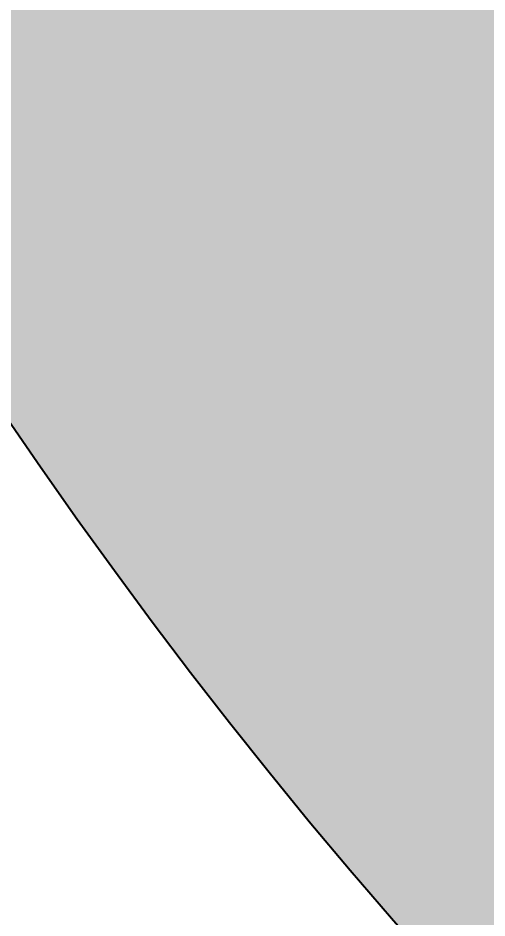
# Model space of a CAD drawing. Extents: x 383425 to 391668, y 6055101 to 6059545.
# Drawn here: x 387845.303 to 387846.277, y 6058075.179 to 6058077.052 of the extents above; entities that cross this region are included whole.
import ezdxf
from ezdxf.enums import TextEntityAlignment as Align

# ---------------------------------------------------------------- set-up
doc = ezdxf.new("R2010")
doc.units = 0
doc.header["$LTSCALE"] = 5
doc.header["$PDMODE"] = 35
doc.header["$PDSIZE"] = 20
doc.layers.get('Defpoints').update_dxf_attribs({"color": 9})
doc.layers.add('AS-UNDERLAY-H', color=141, linetype='Continuous')
doc.layers.add('CG-NOTES', color=7, linetype='Continuous')
doc.layers.add('F-AR-T', color=190, linetype='Continuous', lineweight=9)
doc.styles.add('80CG', font='ARIALN.TTF', dxfattribs={"height": 10})
doc.styles.add('80L', font='ARIALN.TTF', dxfattribs={"height": 10})
doc.dimstyles.new('Compass 5 000', dxfattribs={"dimscale": 5, "dimtxt": 9, "dimasz": 2, "dimexe": 0.2, "dimexo": 0.0625, "dimgap": 0.5, "dimtad": 0, "dimtih": 1, "dimtoh": 1, "dimzin": 0, "dimdsep": 46, "dimtxsty": '80CG', "dimcen": 0.1, "dimse1": 1, "dimse2": 1, "dimclrd": 256, "dimclrt": 256, "dimaunit": 1, "dimadec": 4, "dimazin": 0, "dimtfac": 0.06, "dimtofl": 0, "dimtmove": 0, "dimatfit": 1, "dimfxl": 0.2, "dimtolj": 1, "dimtzin": 0, "dimlwd": -1, "dimarcsym": 0})

# ---------------------------------------------------------------- blocks, each defined once
blk = doc.blocks.new('*D52')
at = {"layer": 'Defpoints', "color": 0, "transparency": 16777216}
for p in [(387802.1569, 6058109.3178), (387807.0472, 6058105.2216), (387774.0579, 6058075.772)]:
    blk.add_point(p, dxfattribs=at)
at = {"layer": 'F-AR-T', "transparency": 16777216}
for p, q in [((387813.4685, 6058112.8875), (387860.1641, 6058168.6348)), ((387860.1641, 6058168.6348), (387870.1641, 6058168.6348)), ((387772.5269, 6058064.0098), (387766.1056, 6058056.3438))]:
    blk.add_line(p, q, dxfattribs=at)
for points in [[(387812.1908, 6058113.9578), (387814.7461, 6058111.8173), (387807.0472, 6058105.2216)], [(387771.2492, 6058065.08), (387773.8046, 6058062.9396), (387778.9482, 6058071.6758)]]:
    blk.add_solid(points, dxfattribs=at)
at = {"layer": 'F-AR-T', "transparency": 16777216, "insert": (387909.9117, 6058168.6348), "char_height": 10, "attachment_point": 5, "style": '80CG'}
blk.add_mtext('\\A1;Weyerhaeuser\\P45.72 A/R \\PDLO 4508', dxfattribs=at)
blk = doc.blocks.new('*U113')
at = {"layer": 'AS-UNDERLAY-H'}
h = blk.add_hatch(color=256, dxfattribs=at)
h.dxf.hatch_style = 1
edge = h.paths.add_edge_path()
edge.add_arc((0, 0), 11, 0, 360)
at = {"layer": 'CG-NOTES', "color": 182}
blk.add_circle((0, 0), 11, dxfattribs=at)
at = {"color": 182, "style": '80L'}
blk.add_attdef('#', text='', height=10, dxfattribs=at).set_placement((0, 0), align=Align.MIDDLE_CENTER)

msp = doc.modelspace()

# ---------------------------------------------------------------- block references
at = {"layer": 'CG-NOTES'}
msp.add_blockref('*U113', (387854.3963, 6058082.3768), dxfattribs=at)

# ---------------------------------------------------------------- dimensions: what is measured, and where the dimension line sits
at = {"layer": 'F-AR-T'}
dim = msp.add_linear_dim(base=(387807.0472, 6058105.2216), p1=(387774.0579, 6058075.772), p2=(387802.1569, 6058109.3178), angle=50.0494, text='Weyerhaeuser\\P45.72 A/R \\PDLO 4508', dimstyle='Compass 5 000', dxfattribs=at)
dim.commit()
dim.dimension.update_dxf_attribs({"geometry": '*D52', "text_midpoint": (387909.9117, 6058168.6348), "dimtype": 161})

doc.saveas('drawing.dxf')
